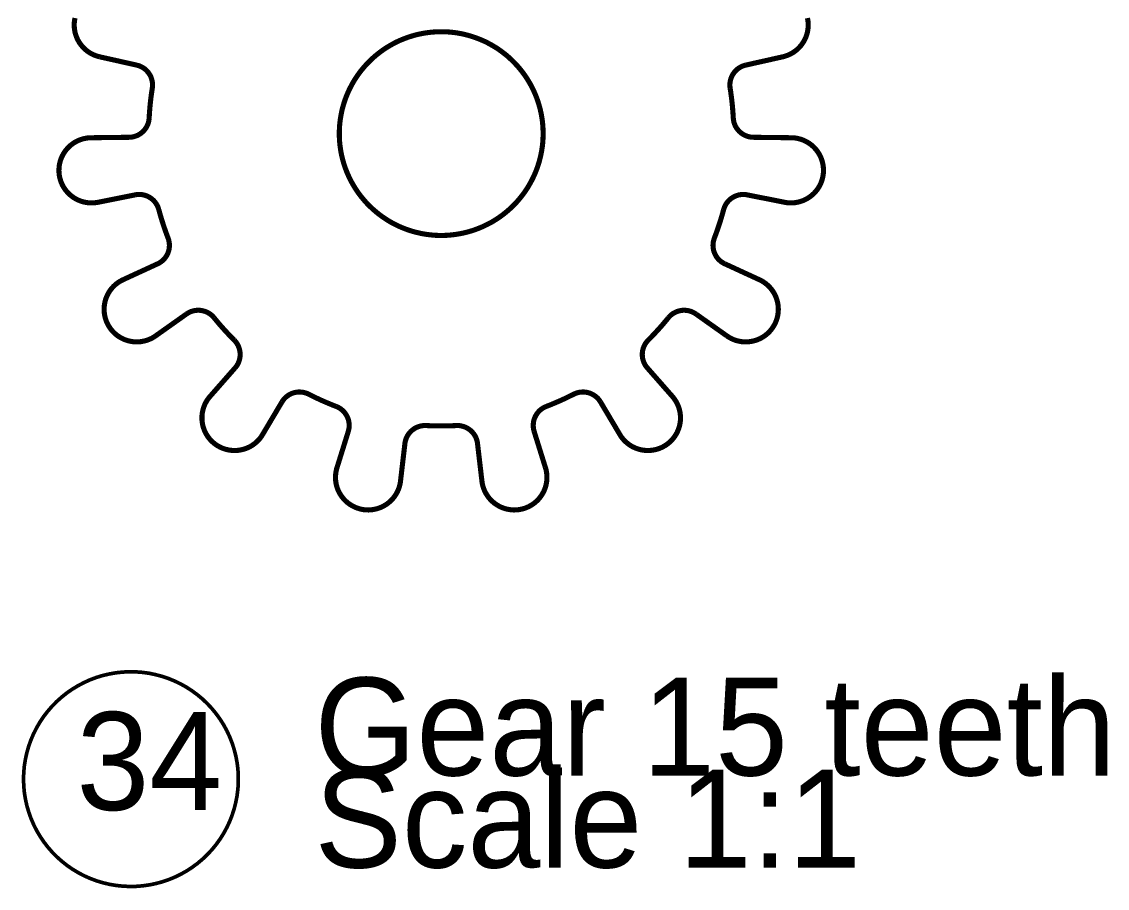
# Model space of a CAD drawing. Extents: x 0.4 to 23.1, y 0.4 to 16.1.
# Drawn here: x 5.412 to 7.509, y 9.805 to 11.479 of the extents above; entities that cross this region are included whole.
import ezdxf

# ---------------------------------------------------------------- set-up
doc = ezdxf.new("R2010")
doc.units = 0
doc.layers.get('0').update_dxf_attribs({"linetype": 'CONTINUOUS'})

msp = doc.modelspace()

# ---------------------------------------------------------------- linework, layer by layer
at = {"color": 0, "const_width": 0.00985}
for points in [[(5.51481, 11.4862), (5.51432, 11.4837), (5.51394, 11.4812), (5.51361, 11.4787), (5.51346, 11.4762), (5.51335, 11.4737), (5.5134, 11.4711), (5.51351, 11.4686), (5.51372, 11.4661), (5.51406, 11.4636), (5.51443, 11.4611), (5.51497, 11.4587), (5.51557, 11.4562), (5.51633, 11.4538), (5.51714, 11.4514), (5.51801, 11.449), (5.51904, 11.4467), (5.52013, 11.4444), (5.52132, 11.4422), (5.52257, 11.44), (5.52393, 11.4379), (5.52539, 11.4358), (5.52692, 11.4338), (5.52854, 11.4319), (5.53017, 11.43), (5.53196, 11.4281), (5.53375, 11.4264), (5.53564, 11.4247), (5.5376, 11.4231), (5.53965, 11.4216), (5.54172, 11.4202), (5.54383, 11.4188), (5.54606, 11.4176), (5.54829, 11.4164), (5.55057, 11.4154), (5.5529, 11.4143), (5.55528, 11.4135), (5.55767, 11.4127), (5.56006, 11.4119), (5.5625, 11.4113)], [(6.88194, 11.4113), (6.88444, 11.4119), (6.88683, 11.4127), (6.88921, 11.4135), (6.8916, 11.4143), (6.89393, 11.4154), (6.89621, 11.4164), (6.89844, 11.4176), (6.90067, 11.4188), (6.90278, 11.4202), (6.90483, 11.4216), (6.90685, 11.4231), (6.90886, 11.4247), (6.91075, 11.4264), (6.91254, 11.4281), (6.91433, 11.43), (6.91601, 11.4319), (6.91758, 11.4338), (6.91911, 11.4358), (6.92057, 11.4379), (6.92193, 11.44), (6.92318, 11.4422), (6.92437, 11.4444), (6.92546, 11.4467), (6.92649, 11.449), (6.92736, 11.4514), (6.92817, 11.4538), (6.92893, 11.4562), (6.92953, 11.4587), (6.93001, 11.4611), (6.93044, 11.4636), (6.93078, 11.4661), (6.93099, 11.4686), (6.9311, 11.4711), (6.9311, 11.4737), (6.93104, 11.4762), (6.93088, 11.4787), (6.93056, 11.4812), (6.93018, 11.4837), (6.92969, 11.4862)], [(5.6339, 11.3953), (5.5625, 11.4113)], [(6.8106, 11.3953), (6.88194, 11.4113)], [(5.66417, 11.3508), (5.66439, 11.3528), (5.66461, 11.3548), (5.66465, 11.3569), (5.66461, 11.3589), (5.66444, 11.3609), (5.66417, 11.363), (5.66379, 11.365), (5.66331, 11.367), (5.66276, 11.3689), (5.66206, 11.3709), (5.66129, 11.3728), (5.66043, 11.3746), (5.65944, 11.3764), (5.65836, 11.3782), (5.65722, 11.3798), (5.65603, 11.3815), (5.65468, 11.383), (5.65326, 11.3846), (5.65181, 11.386), (5.65028, 11.3873), (5.64865, 11.3886), (5.64697, 11.3897), (5.64524, 11.3908), (5.64344, 11.3918), (5.64165, 11.3927), (5.63976, 11.3935), (5.63786, 11.3942), (5.6359, 11.3948), (5.6339, 11.3953)], [(6.8106, 11.3953), (6.8086, 11.3948), (6.80664, 11.3942), (6.80474, 11.3935), (6.80285, 11.3927), (6.80106, 11.3918), (6.79921, 11.3908), (6.79747, 11.3897), (6.79585, 11.3886), (6.79422, 11.3873), (6.79269, 11.386), (6.79124, 11.3846), (6.78982, 11.383), (6.78847, 11.3815), (6.78728, 11.3798), (6.78614, 11.3782), (6.78504, 11.3764), (6.78407, 11.3746), (6.78321, 11.3728), (6.78244, 11.3709), (6.78174, 11.3689), (6.78119, 11.367), (6.78071, 11.365), (6.78033, 11.363), (6.78006, 11.3609), (6.77989, 11.3589), (6.77983, 11.3569), (6.77989, 11.3548), (6.78006, 11.3528), (6.78033, 11.3508)], [(5.66417, 11.3508), (5.66308, 11.3436), (5.66206, 11.3364), (5.66118, 11.3292), (5.66038, 11.322), (5.65967, 11.3148), (5.65907, 11.3076), (5.65853, 11.3003), (5.6581, 11.2931)], [(6.7864, 11.2931), (6.78597, 11.3003), (6.78543, 11.3076), (6.78483, 11.3148), (6.78413, 11.322), (6.78331, 11.3292), (6.78239, 11.3364), (6.78142, 11.3436), (6.78033, 11.3508)], [(5.61925, 11.2558), (5.62131, 11.2559), (5.62332, 11.2561), (5.62532, 11.2563), (5.62733, 11.2567), (5.62935, 11.2573), (5.63129, 11.2579), (5.63319, 11.2586), (5.6351, 11.2593), (5.63693, 11.2602), (5.63872, 11.2612), (5.64046, 11.2623), (5.64214, 11.2635), (5.64372, 11.2648), (5.64529, 11.2661), (5.64675, 11.2675), (5.64817, 11.269), (5.64947, 11.2706), (5.65072, 11.2722), (5.65186, 11.2738), (5.65294, 11.2756), (5.65392, 11.2774), (5.65479, 11.2792), (5.65554, 11.2811), (5.65625, 11.283), (5.65679, 11.285), (5.65728, 11.287), (5.65767, 11.289), (5.65793, 11.291), (5.6581, 11.2931)], [(6.7864, 11.2931), (6.78657, 11.291), (6.78683, 11.289), (6.78722, 11.287), (6.78765, 11.285), (6.78825, 11.283), (6.78896, 11.2811), (6.78971, 11.2792), (6.79058, 11.2774), (6.79156, 11.2756), (6.79264, 11.2738), (6.79378, 11.2722), (6.79503, 11.2706), (6.79633, 11.269), (6.79775, 11.2675), (6.79921, 11.2661), (6.80078, 11.2648), (6.80236, 11.2635), (6.80404, 11.2623), (6.80578, 11.2612), (6.80757, 11.2602), (6.8094, 11.2593), (6.81131, 11.2586), (6.81321, 11.2579), (6.81515, 11.2573), (6.81717, 11.2567), (6.81917, 11.2563), (6.82118, 11.2561), (6.82319, 11.2559), (6.82525, 11.2558)], [(5.61925, 11.2558), (5.54611, 11.2549)], [(6.82525, 11.2558), (6.89839, 11.2549)], [(5.54611, 11.2549), (5.54357, 11.2549), (5.54101, 11.2547), (5.53851, 11.2544), (5.53603, 11.254), (5.53358, 11.2535), (5.53108, 11.2529), (5.52869, 11.2523), (5.52626, 11.2515), (5.5216, 11.2497), (5.51926, 11.2486), (5.51704, 11.2474), (5.51481, 11.2462), (5.51269, 11.2449), (5.51058, 11.2435), (5.50857, 11.242), (5.50657, 11.2404), (5.50467, 11.2388), (5.50282, 11.237), (5.50103, 11.2352), (5.49935, 11.2333), (5.49772, 11.2314), (5.49621, 11.2294), (5.49474, 11.2274), (5.49338, 11.2253), (5.49208, 11.2231), (5.49089, 11.2209), (5.48975, 11.2186), (5.48872, 11.2163), (5.48779, 11.2139), (5.48699, 11.2115), (5.48622, 11.2092), (5.48557, 11.2067), (5.4846, 11.2017), (5.48426, 11.1992), (5.48406, 11.1967), (5.48389, 11.1942), (5.48383, 11.1917), (5.48389, 11.1891), (5.48406, 11.1866), (5.48432, 11.1841), (5.48469, 11.1816), (5.48519, 11.1791), (5.48574, 11.1767), (5.48639, 11.1743), (5.48714, 11.1718), (5.48801, 11.1694), (5.48893, 11.1671), (5.48996, 11.1648), (5.4911, 11.1625), (5.49235, 11.1603), (5.49365, 11.1582), (5.49507, 11.1561), (5.49653, 11.154), (5.4981, 11.1521), (5.49972, 11.1501), (5.50146, 11.1483), (5.50325, 11.1465), (5.5051, 11.1448), (5.507, 11.1432), (5.509, 11.1416), (5.51107, 11.1401), (5.51313, 11.1387), (5.51531, 11.1374), (5.51753, 11.1362), (5.51981, 11.1351), (5.52208, 11.134), (5.52442, 11.1331), (5.52681, 11.1322), (5.52924, 11.1315), (5.53163, 11.1308), (5.53413, 11.1303), (5.53662, 11.1298), (5.53911, 11.1294), (5.54161, 11.1292), (5.54417, 11.129), (5.54665, 11.129), (5.54915, 11.129), (5.55171, 11.1291), (5.55419, 11.1294), (5.55669, 11.1297), (5.55919, 11.1302)], [(6.88531, 11.1302), (6.88775, 11.1297), (6.89031, 11.1294), (6.89279, 11.1291), (6.89529, 11.129), (6.89785, 11.129), (6.90033, 11.129), (6.90289, 11.1292), (6.90539, 11.1294), (6.90788, 11.1298), (6.91038, 11.1303), (6.91287, 11.1308), (6.91525, 11.1315), (6.91769, 11.1322), (6.92008, 11.1331), (6.92242, 11.134), (6.92469, 11.1351), (6.92697, 11.1362), (6.92919, 11.1374), (6.93137, 11.1387), (6.93343, 11.1401), (6.93549, 11.1416), (6.9375, 11.1432), (6.9394, 11.1448), (6.94125, 11.1465), (6.94303, 11.1483), (6.94476, 11.1501), (6.9464, 11.1521), (6.94797, 11.154), (6.94943, 11.1561), (6.95085, 11.1582), (6.95215, 11.1603), (6.9534, 11.1625), (6.95454, 11.1648), (6.95557, 11.1671), (6.95649, 11.1694), (6.95736, 11.1718), (6.95811, 11.1743), (6.95876, 11.1767), (6.95931, 11.1791), (6.95979, 11.1816), (6.96018, 11.1841), (6.96044, 11.1866), (6.96061, 11.1891), (6.96067, 11.1917), (6.96061, 11.1942), (6.96044, 11.1967), (6.96024, 11.1992), (6.9599, 11.2017), (6.95942, 11.2042), (6.95888, 11.2067), (6.95828, 11.2092), (6.95751, 11.2115), (6.95671, 11.2139), (6.95578, 11.2163), (6.95475, 11.2186), (6.95361, 11.2209), (6.95242, 11.2231), (6.95111, 11.2253), (6.94976, 11.2274), (6.94829, 11.2294), (6.94678, 11.2314), (6.94515, 11.2333), (6.94347, 11.2352), (6.94168, 11.237), (6.93983, 11.2388), (6.93793, 11.2404), (6.93593, 11.242), (6.93392, 11.2435), (6.93181, 11.2449), (6.92969, 11.2462), (6.92746, 11.2474), (6.92524, 11.2486), (6.9229, 11.2497), (6.91824, 11.2515), (6.91581, 11.2523), (6.91342, 11.2529), (6.91092, 11.2535), (6.90847, 11.254), (6.90597, 11.2544), (6.90343, 11.2547), (6.90093, 11.2549), (6.89839, 11.2549)], [(5.63097, 11.1445), (5.55919, 11.1302)], [(5.67671, 11.1162), (5.67611, 11.1181), (5.6754, 11.1201), (5.67464, 11.122), (5.67378, 11.1238), (5.67279, 11.1256), (5.67171, 11.1273), (5.67057, 11.129), (5.66932, 11.1306), (5.66803, 11.1322), (5.66661, 11.1337), (5.66515, 11.1351), (5.66357, 11.1364), (5.66194, 11.1377), (5.66026, 11.1388), (5.65853, 11.1399), (5.65674, 11.1409), (5.65489, 11.1418), (5.65306, 11.1426), (5.6511, 11.1433), (5.64914, 11.1439), (5.64719, 11.1444), (5.64518, 11.1448), (5.64312, 11.1451), (5.64111, 11.1452), (5.63906, 11.1453), (5.63699, 11.1453), (5.63499, 11.1451), (5.63297, 11.1449), (5.63097, 11.1445)], [(6.81353, 11.1445), (6.81153, 11.1449), (6.80951, 11.1451), (6.80751, 11.1453), (6.80544, 11.1453), (6.80339, 11.1452), (6.80138, 11.1451), (6.79932, 11.1448), (6.79731, 11.1444), (6.79536, 11.1439), (6.7934, 11.1433), (6.79144, 11.1426), (6.78961, 11.1418), (6.78776, 11.1409), (6.78597, 11.1399), (6.78424, 11.1388), (6.78256, 11.1377), (6.78093, 11.1364), (6.77935, 11.1351), (6.77789, 11.1337), (6.77647, 11.1322), (6.77518, 11.1306), (6.77393, 11.129), (6.77279, 11.1273), (6.77171, 11.1256), (6.77072, 11.1238), (6.76986, 11.122), (6.7691, 11.1201), (6.76839, 11.1181), (6.76779, 11.1162)], [(6.81353, 11.1445), (6.88531, 11.1302)], [(5.67671, 11.1162), (5.6786, 11.1092), (5.68067, 11.1022), (5.68272, 11.0953), (5.68494, 11.0884), (5.68722, 11.0815), (5.68961, 11.0746), (5.69206, 11.0678), (5.69461, 11.061)], [(6.74989, 11.061), (6.75244, 11.0678), (6.75489, 11.0746), (6.75726, 11.0815), (6.75956, 11.0884), (6.76178, 11.0953), (6.76383, 11.1022), (6.7659, 11.1092), (6.76779, 11.1162)], [(5.67426, 11.0112), (5.67611, 11.012), (5.6779, 11.0131), (5.67964, 11.0142), (5.68132, 11.0153), (5.68446, 11.0179), (5.68593, 11.0194), (5.68733, 11.0208), (5.68864, 11.0224), (5.68983, 11.024), (5.69103, 11.0257), (5.69206, 11.0275), (5.69303, 11.0293), (5.6939, 11.0311), (5.69467, 11.033), (5.69536, 11.0349), (5.6959, 11.0369), (5.6964, 11.0389), (5.69672, 11.0409), (5.697, 11.0429), (5.69715, 11.045), (5.69721, 11.047), (5.69715, 11.049), (5.697, 11.0511), (5.69672, 11.0531), (5.69635, 11.0551), (5.69586, 11.0571), (5.69532, 11.0591), (5.69461, 11.061)], [(6.74989, 11.061), (6.74918, 11.0591), (6.74864, 11.0571), (6.74815, 11.0551), (6.74778, 11.0531), (6.7475, 11.0511), (6.74735, 11.049), (6.74729, 11.047), (6.74735, 11.045), (6.7475, 11.0429), (6.74772, 11.0409), (6.7481, 11.0389), (6.74858, 11.0369), (6.74914, 11.0349), (6.74983, 11.033), (6.7506, 11.0311), (6.75146, 11.0293), (6.75244, 11.0275), (6.75347, 11.0257), (6.75461, 11.024), (6.75586, 11.0224), (6.75717, 11.0208), (6.75857, 11.0194), (6.76004, 11.0179), (6.76156, 11.0166), (6.76318, 11.0153), (6.76486, 11.0142), (6.7666, 11.0131), (6.76839, 11.012), (6.77024, 11.0112)], [(5.67426, 11.0112), (5.60781, 10.9806)], [(6.77024, 11.0112), (6.83669, 10.9806)], [(5.60781, 10.9806), (5.60553, 10.9795), (5.60331, 10.9783), (5.60113, 10.9771), (5.59901, 10.9757), (5.59694, 10.9742), (5.59494, 10.9727), (5.59299, 10.9711), (5.5911, 10.9694), (5.58931, 10.9677), (5.58757, 10.9658), (5.58589, 10.9639), (5.58431, 10.962), (5.58279, 10.9599), (5.58138, 10.9578), (5.58003, 10.9557), (5.57878, 10.9535), (5.57764, 10.9513), (5.57656, 10.949), (5.57557, 10.9467), (5.57465, 10.9443), (5.57389, 10.9419), (5.57319, 10.9395), (5.5726, 10.937), (5.5721, 10.9345), (5.57172, 10.932), (5.5714, 10.9295), (5.57124, 10.927), (5.57113, 10.9245), (5.57113, 10.922), (5.57124, 10.9194), (5.57146, 10.9169), (5.57172, 10.9144), (5.57215, 10.9119), (5.57264, 10.9094), (5.57329, 10.907), (5.574, 10.9046), (5.57476, 10.9022), (5.57568, 10.8998), (5.57667, 10.8975), (5.57775, 10.8952), (5.57894, 10.893), (5.58018, 10.8908), (5.58154, 10.8887), (5.58296, 10.8866), (5.58447, 10.8846), (5.5861, 10.8826), (5.58778, 10.8807), (5.58951, 10.8789), (5.59131, 10.8771), (5.59321, 10.8755), (5.59517, 10.8739), (5.59717, 10.8723), (5.59928, 10.8709), (5.6014, 10.8696), (5.60357, 10.8683), (5.60579, 10.8671), (5.60807, 10.866), (5.6104, 10.865), (5.61274, 10.8641), (5.61513, 10.8633), (5.61757, 10.8626), (5.62001, 10.862), (5.6225, 10.8615), (5.625, 10.8611), (5.6275, 10.8607), (5.62999, 10.8605), (5.63254, 10.8604), (5.63504, 10.8604), (5.63758, 10.8605), (5.64008, 10.8607), (5.64264, 10.8609), (5.64507, 10.8614), (5.64757, 10.8619), (5.65001, 10.8625), (5.65246, 10.8631), (5.65483, 10.8639), (5.65722, 10.8648), (5.65956, 10.8658), (5.66183, 10.8668), (5.66411, 10.868), (5.66629, 10.8693), (5.6684, 10.8706), (5.67051, 10.872)], [(6.77399, 10.872), (6.77604, 10.8706), (6.77821, 10.8693), (6.78039, 10.868), (6.78267, 10.8668), (6.78494, 10.8658), (6.78728, 10.8648), (6.78965, 10.8639), (6.79204, 10.8631), (6.79449, 10.8625), (6.79693, 10.8619), (6.79943, 10.8614), (6.80186, 10.8609), (6.80442, 10.8607), (6.80692, 10.8605), (6.80946, 10.8604), (6.81196, 10.8604), (6.81451, 10.8605), (6.817, 10.8607), (6.8195, 10.8611), (6.822, 10.8615), (6.82449, 10.862), (6.82693, 10.8626), (6.82932, 10.8633), (6.83176, 10.8641), (6.8341, 10.865), (6.83643, 10.866), (6.83871, 10.8671), (6.84093, 10.8683), (6.84526, 10.8709), (6.84733, 10.8723), (6.84933, 10.8739), (6.85129, 10.8755), (6.85319, 10.8771), (6.85499, 10.8789), (6.85672, 10.8807), (6.8584, 10.8826), (6.86003, 10.8846), (6.86154, 10.8866), (6.86296, 10.8887), (6.86431, 10.8908), (6.86556, 10.893), (6.86675, 10.8952), (6.86783, 10.8975), (6.86882, 10.8998), (6.86974, 10.9022), (6.8705, 10.9046), (6.87121, 10.907), (6.87185, 10.9094), (6.87235, 10.9119), (6.87272, 10.9144), (6.87304, 10.9169), (6.87326, 10.9194), (6.87337, 10.922), (6.87337, 10.9245), (6.87326, 10.927), (6.8731, 10.9295), (6.87278, 10.932), (6.8724, 10.9345), (6.8719, 10.937), (6.87131, 10.9395), (6.87061, 10.9419), (6.86979, 10.9443), (6.86893, 10.9467), (6.86794, 10.949), (6.86686, 10.9513), (6.86572, 10.9535), (6.86447, 10.9557), (6.86312, 10.9578), (6.86171, 10.9599), (6.86019, 10.962), (6.85861, 10.9639), (6.85693, 10.9658), (6.85519, 10.9677), (6.8534, 10.9694), (6.85151, 10.9711), (6.84956, 10.9727), (6.84754, 10.9742), (6.84549, 10.9757), (6.84337, 10.9771), (6.84119, 10.9783), (6.83897, 10.9795), (6.83669, 10.9806)], [(5.78353, 10.907), (5.78222, 10.9085), (5.78082, 10.91), (5.77935, 10.9114), (5.77778, 10.9127), (5.77615, 10.914), (5.77447, 10.9152), (5.77274, 10.9162), (5.77094, 10.9172), (5.7691, 10.9181), (5.76719, 10.9189), (5.76531, 10.9195), (5.76335, 10.9201), (5.76133, 10.9206), (5.75933, 10.921), (5.75732, 10.9213), (5.75526, 10.9215), (5.75325, 10.9216), (5.75119, 10.9215), (5.74914, 10.9213), (5.74713, 10.9211), (5.74511, 10.9207), (5.74311, 10.9203), (5.74115, 10.9197), (5.73921, 10.9191), (5.73731, 10.9183), (5.73546, 10.9174), (5.73367, 10.9164), (5.73193, 10.9154), (5.73019, 10.9143)], [(6.71431, 10.9143), (6.71257, 10.9154), (6.71083, 10.9164), (6.70904, 10.9174), (6.70714, 10.9183), (6.70529, 10.9191), (6.70335, 10.9197), (6.70139, 10.9203), (6.69938, 10.9207), (6.69738, 10.9211), (6.69536, 10.9213), (6.69331, 10.9215), (6.69125, 10.9216), (6.68924, 10.9215), (6.68718, 10.9213), (6.68517, 10.921), (6.68317, 10.9206), (6.68115, 10.9201), (6.67919, 10.9195), (6.67731, 10.9189), (6.6754, 10.9181), (6.67356, 10.9172), (6.67176, 10.9162), (6.67003, 10.9152), (6.66835, 10.914), (6.66672, 10.9127), (6.66515, 10.9114), (6.66368, 10.91), (6.66228, 10.9085), (6.66092, 10.907)], [(5.73019, 10.9143), (5.67051, 10.872)], [(5.78353, 10.907), (5.78814, 10.9014), (5.79281, 10.8958), (5.79758, 10.8903), (5.8024, 10.8849), (5.80729, 10.8796), (5.81222, 10.8742), (5.81728, 10.869), (5.82238, 10.8639)], [(6.62213, 10.8639), (6.62722, 10.869), (6.63226, 10.8742), (6.63721, 10.8796), (6.64208, 10.8849), (6.64692, 10.8903), (6.65164, 10.8958), (6.65636, 10.9014), (6.66092, 10.907)], [(6.71431, 10.9143), (6.77399, 10.872)], [(5.82406, 10.8101), (5.82536, 10.8116), (5.82661, 10.8133), (5.82775, 10.8149), (5.82878, 10.8167), (5.82975, 10.8185), (5.83062, 10.8204), (5.83138, 10.8223), (5.83203, 10.8242), (5.83257, 10.8262), (5.83306, 10.8281), (5.83344, 10.8302), (5.83365, 10.8322), (5.83382, 10.8342), (5.83388, 10.8363), (5.83382, 10.8383), (5.83361, 10.8403), (5.83333, 10.8424), (5.83296, 10.8444), (5.83247, 10.8464), (5.83192, 10.8483), (5.83122, 10.8503), (5.8304, 10.8522), (5.82954, 10.854), (5.82856, 10.8558), (5.82747, 10.8575), (5.82633, 10.8592), (5.82508, 10.8608), (5.82379, 10.8624), (5.82238, 10.8639)], [(6.62213, 10.8639), (6.62071, 10.8624), (6.61942, 10.8608), (6.61817, 10.8592), (6.61703, 10.8575), (6.61594, 10.8558), (6.61496, 10.854), (6.61404, 10.8522), (6.61328, 10.8503), (6.61257, 10.8483), (6.61203, 10.8464), (6.61154, 10.8444), (6.61111, 10.8424), (6.61089, 10.8403), (6.61068, 10.8383), (6.61062, 10.8363), (6.61068, 10.8342), (6.61083, 10.8322), (6.61106, 10.8302), (6.61143, 10.8281), (6.61193, 10.8262), (6.61247, 10.8242), (6.61312, 10.8223), (6.61388, 10.8204), (6.61475, 10.8185), (6.61572, 10.8167), (6.61675, 10.8149), (6.61789, 10.8133), (6.61914, 10.8116), (6.62044, 10.8101)], [(5.82406, 10.8101), (5.77576, 10.7551)], [(6.62044, 10.8101), (6.66872, 10.7551)], [(5.77576, 10.7551), (5.77414, 10.7532), (5.77257, 10.7512), (5.77111, 10.7491), (5.76969, 10.747), (5.76839, 10.7448), (5.76719, 10.7426), (5.76606, 10.7404), (5.76503, 10.7381), (5.76411, 10.7357), (5.76329, 10.7333), (5.76253, 10.731), (5.76188, 10.7285), (5.76133, 10.726), (5.76085, 10.7236), (5.76053, 10.721), (5.76025, 10.7185), (5.76014, 10.716), (5.7601, 10.7135), (5.76014, 10.711), (5.76025, 10.7084), (5.76053, 10.7059), (5.7609, 10.7034), (5.76133, 10.701), (5.76188, 10.6985), (5.76253, 10.6961), (5.76329, 10.6936), (5.76417, 10.6913), (5.76508, 10.6889), (5.76611, 10.6866), (5.76725, 10.6843), (5.76844, 10.6821), (5.76975, 10.68), (5.77115, 10.6778), (5.77263, 10.6758), (5.77414, 10.6738), (5.77576, 10.6719), (5.7775, 10.67), (5.77929, 10.6682), (5.78114, 10.6665), (5.78304, 10.6649), (5.78504, 10.6633), (5.78706, 10.6618), (5.78917, 10.6604), (5.79135, 10.6591), (5.79351, 10.6579), (5.79579, 10.6567), (5.79807, 10.6557), (5.8004, 10.6547), (5.80279, 10.6539), (5.80518, 10.6531), (5.80761, 10.6525), (5.81011, 10.6519), (5.81256, 10.6514), (5.81506, 10.651), (5.8176, 10.6508), (5.8201, 10.6506), (5.82264, 10.6505), (5.82514, 10.6506), (5.82769, 10.6507), (5.83018, 10.6509), (5.83268, 10.6513), (5.83518, 10.6517), (5.83768, 10.6522), (5.84006, 10.6529), (5.8425, 10.6536), (5.84489, 10.6544), (5.84722, 10.6553), (5.84956, 10.6564), (5.85183, 10.6574), (5.85406, 10.6586), (5.85622, 10.6599), (5.85835, 10.6613), (5.8604, 10.6628), (5.86242, 10.6643), (5.86436, 10.666), (5.86621, 10.6676), (5.868, 10.6694), (5.86974, 10.6712), (5.87142, 10.6731), (5.87299, 10.6751), (5.87451, 10.6771), (5.87592, 10.6793), (5.87722, 10.6814)], [(5.96625, 10.7593), (5.96442, 10.7602), (5.96251, 10.761), (5.96061, 10.7617), (5.95865, 10.7622), (5.95665, 10.7627), (5.95464, 10.7631), (5.95264, 10.7633), (5.95057, 10.7635), (5.94851, 10.7636), (5.9465, 10.7636), (5.94444, 10.7634), (5.94243, 10.7631), (5.94043, 10.7628), (5.93842, 10.7623), (5.93647, 10.7617), (5.93451, 10.7611), (5.93083, 10.7594), (5.92899, 10.7585), (5.92725, 10.7574), (5.92557, 10.7562), (5.92393, 10.755), (5.92236, 10.7537), (5.92085, 10.7523), (5.91943, 10.7509), (5.91808, 10.7493), (5.91683, 10.7477), (5.91564, 10.746), (5.91456, 10.7443)], [(5.96625, 10.7593), (5.97928, 10.7529), (5.98583, 10.7498), (5.99246, 10.7468), (5.99914, 10.7439), (6.00581, 10.7411), (6.01247, 10.7383), (6.01926, 10.7357)], [(6.42524, 10.7357), (6.43201, 10.7383), (6.43869, 10.7411), (6.44536, 10.7439), (6.45204, 10.7468), (6.45865, 10.7498), (6.46522, 10.7529), (6.47825, 10.7593)], [(6.52994, 10.7443), (6.52886, 10.746), (6.52767, 10.7477), (6.52642, 10.7493), (6.52507, 10.7509), (6.52365, 10.7523), (6.52214, 10.7537), (6.52056, 10.755), (6.51893, 10.7562), (6.51725, 10.7574), (6.51551, 10.7585), (6.51367, 10.7594), (6.50999, 10.7611), (6.50803, 10.7617), (6.50608, 10.7623), (6.50407, 10.7628), (6.50206, 10.7631), (6.50006, 10.7634), (6.49799, 10.7636), (6.49593, 10.7636), (6.49393, 10.7635), (6.49186, 10.7633), (6.48986, 10.7631), (6.48785, 10.7627), (6.48583, 10.7622), (6.48389, 10.7617), (6.48199, 10.761), (6.48008, 10.7602), (6.47825, 10.7593)], [(6.56728, 10.6814), (6.56858, 10.6793), (6.56999, 10.6771), (6.5715, 10.6751), (6.57308, 10.6731), (6.57476, 10.6712), (6.5765, 10.6694), (6.57829, 10.6676), (6.58014, 10.666), (6.58208, 10.6643), (6.5841, 10.6628), (6.58615, 10.6613), (6.58826, 10.6599), (6.59044, 10.6586), (6.59267, 10.6574), (6.59494, 10.6564), (6.59722, 10.6553), (6.59961, 10.6544), (6.602, 10.6536), (6.60439, 10.6529), (6.60682, 10.6522), (6.60932, 10.6517), (6.61182, 10.6513), (6.61431, 10.6509), (6.61681, 10.6507), (6.61936, 10.6506), (6.62185, 10.6505), (6.6244, 10.6506), (6.6269, 10.6508), (6.62944, 10.651), (6.63194, 10.6514), (6.63439, 10.6519), (6.63688, 10.6525), (6.63932, 10.6531), (6.64171, 10.6539), (6.6441, 10.6547), (6.64643, 10.6557), (6.64871, 10.6567), (6.65099, 10.6579), (6.65315, 10.6591), (6.65533, 10.6604), (6.65744, 10.6618), (6.65944, 10.6633), (6.66146, 10.6649), (6.66336, 10.6665), (6.66521, 10.6682), (6.66699, 10.67), (6.66872, 10.6719), (6.67036, 10.6738), (6.67188, 10.6758), (6.67333, 10.6778), (6.67475, 10.68), (6.67606, 10.6821), (6.67725, 10.6843), (6.67839, 10.6866), (6.67942, 10.6889), (6.68033, 10.6913), (6.68121, 10.6936), (6.68197, 10.6961), (6.68261, 10.6985), (6.68317, 10.701), (6.6836, 10.7034), (6.68397, 10.7059), (6.68425, 10.7084), (6.68435, 10.711), (6.6844, 10.7135), (6.68435, 10.716), (6.68425, 10.7185), (6.68397, 10.721), (6.68365, 10.7236), (6.68317, 10.726), (6.68261, 10.7285), (6.68197, 10.731), (6.68121, 10.7333), (6.68039, 10.7357), (6.67844, 10.7404), (6.67731, 10.7426), (6.67611, 10.7448), (6.67475, 10.747), (6.67339, 10.7491), (6.67193, 10.7512), (6.67036, 10.7532), (6.66872, 10.7551)], [(5.91456, 10.7443), (5.87722, 10.6814)], [(6.04269, 10.6872), (6.04324, 10.6892), (6.04372, 10.6912), (6.04406, 10.6932), (6.04432, 10.6953), (6.04443, 10.6973), (6.04449, 10.6993), (6.04438, 10.7014), (6.04422, 10.7034), (6.04394, 10.7055), (6.04357, 10.7075), (6.04308, 10.7094), (6.04249, 10.7114), (6.04178, 10.7133), (6.04096, 10.7152), (6.0401, 10.717), (6.03911, 10.7188), (6.03803, 10.7205), (6.03689, 10.7222), (6.03564, 10.7238), (6.03429, 10.7254), (6.03288, 10.7269), (6.03142, 10.7283), (6.02983, 10.7296), (6.02821, 10.7308), (6.02653, 10.732), (6.02479, 10.7331), (6.023, 10.7341), (6.02115, 10.7349), (6.01926, 10.7357)], [(6.42524, 10.7357), (6.42333, 10.7349), (6.4215, 10.7341), (6.41971, 10.7331), (6.41797, 10.732), (6.41629, 10.7308), (6.41465, 10.7296), (6.41308, 10.7283), (6.41162, 10.7269), (6.41021, 10.7254), (6.40886, 10.7238), (6.40761, 10.7222), (6.40647, 10.7205), (6.40539, 10.7188), (6.4044, 10.717), (6.40354, 10.7152), (6.40272, 10.7133), (6.40201, 10.7114), (6.40142, 10.7094), (6.40093, 10.7075), (6.40056, 10.7055), (6.40028, 10.7034), (6.40012, 10.7014), (6.40001, 10.6993), (6.40007, 10.6973), (6.40018, 10.6953), (6.40044, 10.6932), (6.40076, 10.6912), (6.40126, 10.6892), (6.40181, 10.6872)], [(6.52994, 10.7443), (6.56728, 10.6814)], [(6.19325, 10.6987), (6.19119, 10.6988), (6.18918, 10.6987), (6.18712, 10.6986), (6.18511, 10.6983), (6.18311, 10.6979), (6.1811, 10.6974), (6.17914, 10.6969), (6.17719, 10.6962), (6.17529, 10.6954), (6.17344, 10.6946), (6.17165, 10.6936), (6.16992, 10.6925), (6.16824, 10.6913), (6.16661, 10.6902), (6.16504, 10.6888), (6.16357, 10.6874), (6.16217, 10.6859), (6.16081, 10.6844), (6.15956, 10.6828), (6.15836, 10.6811), (6.15728, 10.6794), (6.15631, 10.6776), (6.15539, 10.6758), (6.15462, 10.6739), (6.15392, 10.6719), (6.15332, 10.67), (6.15278, 10.668), (6.1524, 10.666), (6.15213, 10.664)], [(6.19325, 10.6987), (6.20053, 10.6984), (6.20774, 10.6982), (6.215, 10.698), (6.22222, 10.698), (6.22949, 10.698), (6.23676, 10.6982), (6.24397, 10.6984), (6.25125, 10.6987)], [(6.29237, 10.664), (6.2921, 10.666), (6.29167, 10.668), (6.29118, 10.67), (6.29058, 10.6719), (6.28988, 10.6739), (6.28911, 10.6758), (6.28819, 10.6776), (6.28722, 10.6794), (6.28614, 10.6811), (6.28494, 10.6828), (6.28369, 10.6844), (6.28233, 10.6859), (6.28093, 10.6874), (6.27946, 10.6888), (6.27789, 10.6902), (6.27626, 10.6913), (6.27458, 10.6925), (6.27285, 10.6936), (6.27106, 10.6946), (6.26921, 10.6954), (6.26731, 10.6962), (6.26535, 10.6969), (6.2634, 10.6974), (6.26139, 10.6979), (6.25939, 10.6983), (6.25738, 10.6986), (6.25532, 10.6987), (6.25331, 10.6988), (6.25125, 10.6987)], [(6.04269, 10.6872), (6.02094, 10.6174)], [(6.40181, 10.6872), (6.42356, 10.6174)], [(6.15213, 10.664), (6.14361, 10.5913)], [(6.29237, 10.664), (6.30089, 10.5913)], [(6.02094, 10.6174), (6.02018, 10.615), (6.01958, 10.6125), (6.0191, 10.61), (6.01872, 10.6076), (6.01839, 10.6051), (6.01818, 10.6025), (6.01807, 10.6), (6.01807, 10.5975), (6.01818, 10.5949), (6.01833, 10.5924), (6.01867, 10.59), (6.01904, 10.5875), (6.01953, 10.585), (6.02013, 10.5825), (6.02083, 10.5801), (6.02165, 10.5777), (6.02251, 10.5753), (6.02349, 10.573), (6.02458, 10.5707), (6.02576, 10.5685), (6.02701, 10.5663), (6.02832, 10.5641), (6.02979, 10.5621), (6.03125, 10.5601), (6.0345, 10.5562), (6.03808, 10.5526), (6.03993, 10.5509), (6.04194, 10.5493), (6.04389, 10.5478), (6.04601, 10.5463), (6.04812, 10.545), (6.05029, 10.5437), (6.05251, 10.5425), (6.05479, 10.5414), (6.05713, 10.5404), (6.05946, 10.5394), (6.06185, 10.5387), (6.06429, 10.5379), (6.06674, 10.5373), (6.06917, 10.5368), (6.07167, 10.5363), (6.07417, 10.536), (6.07671, 10.5358), (6.07921, 10.5357), (6.08176, 10.5356), (6.08425, 10.5357), (6.08681, 10.5359), (6.08931, 10.5362), (6.09179, 10.5366), (6.09429, 10.5371), (6.09674, 10.5377), (6.09918, 10.5383), (6.10157, 10.5391), (6.10394, 10.54), (6.10628, 10.5409), (6.10856, 10.542), (6.11083, 10.5431), (6.11301, 10.5444), (6.11518, 10.5457), (6.11724, 10.5471), (6.11931, 10.5486), (6.12125, 10.5502), (6.12315, 10.5518), (6.125, 10.5535), (6.12679, 10.5553), (6.12847, 10.5572), (6.1301, 10.5591), (6.13167, 10.5611), (6.13314, 10.5632), (6.1345, 10.5653), (6.13579, 10.5675), (6.13699, 10.5697), (6.13813, 10.572), (6.13917, 10.5743), (6.14008, 10.5767), (6.1409, 10.579), (6.14165, 10.5814), (6.14285, 10.5863), (6.14328, 10.5888), (6.14361, 10.5913)], [(6.30089, 10.5913), (6.30122, 10.5888), (6.30165, 10.5863), (6.30285, 10.5814), (6.3036, 10.579), (6.30442, 10.5767), (6.30533, 10.5743), (6.30637, 10.572), (6.30751, 10.5697), (6.30871, 10.5675), (6.31, 10.5653), (6.31136, 10.5632), (6.31282, 10.5611), (6.3144, 10.5591), (6.31597, 10.5572), (6.31771, 10.5553), (6.31944, 10.5535), (6.32135, 10.5518), (6.32324, 10.5502), (6.32519, 10.5486), (6.32726, 10.5471), (6.32932, 10.5457), (6.33149, 10.5444), (6.33365, 10.5431), (6.33594, 10.542), (6.33822, 10.5409), (6.34056, 10.54), (6.34293, 10.5391), (6.34532, 10.5383), (6.34776, 10.5377), (6.35021, 10.5371), (6.35271, 10.5366), (6.35519, 10.5362), (6.35769, 10.5359), (6.36025, 10.5357), (6.36274, 10.5356), (6.36529, 10.5357), (6.36778, 10.5358), (6.37033, 10.536), (6.37283, 10.5363), (6.37532, 10.5368), (6.37776, 10.5373), (6.38021, 10.5379), (6.38265, 10.5387), (6.38504, 10.5394), (6.38737, 10.5404), (6.38971, 10.5414), (6.39199, 10.5425), (6.39421, 10.5437), (6.39638, 10.545), (6.39849, 10.5463), (6.40061, 10.5478), (6.40256, 10.5493), (6.40451, 10.5509), (6.40642, 10.5526), (6.41, 10.5562), (6.41162, 10.5581), (6.41319, 10.5601), (6.41471, 10.5621), (6.41613, 10.5641), (6.41749, 10.5663), (6.41872, 10.5685), (6.41992, 10.5707), (6.42101, 10.573), (6.42199, 10.5753), (6.42285, 10.5777), (6.42367, 10.5801), (6.42437, 10.5825), (6.42497, 10.585), (6.42546, 10.5875), (6.42583, 10.59), (6.42617, 10.5924), (6.42632, 10.5949), (6.42643, 10.5975), (6.42643, 10.6), (6.42632, 10.6025), (6.42611, 10.6051), (6.42578, 10.6076), (6.4254, 10.61), (6.42492, 10.6125), (6.42432, 10.615), (6.42356, 10.6174)]]:
    msp.add_lwpolyline(points, dxfattribs=at)
at = {"color": 0}
for points, const_width in [([(6.41911, 11.263), (6.419, 11.2681), (6.41883, 11.2732), (6.41851, 11.2784), (6.41803, 11.2835), (6.41743, 11.2886), (6.41667, 11.2937), (6.41581, 11.2988), (6.41476, 11.3039), (6.41368, 11.3089), (6.41238, 11.3139), (6.41103, 11.3188), (6.40944, 11.3238), (6.40782, 11.3287), (6.40603, 11.3335), (6.40414, 11.3383), (6.40207, 11.343), (6.3999, 11.3477), (6.39763, 11.3523), (6.39524, 11.3569), (6.39274, 11.3614), (6.39008, 11.3658), (6.38737, 11.3702), (6.3845, 11.3745), (6.38151, 11.3786), (6.37842, 11.3828), (6.37522, 11.3868), (6.3719, 11.3908), (6.36854, 11.3946), (6.36501, 11.3984), (6.36143, 11.4021), (6.35775, 11.4057), (6.35394, 11.4092), (6.3501, 11.4127), (6.34614, 11.4159), (6.34207, 11.4191), (6.33794, 11.4222), (6.33376, 11.4252), (6.32949, 11.4281), (6.32508, 11.4308), (6.32069, 11.4334), (6.31619, 11.4359), (6.31164, 11.4384), (6.30701, 11.4407), (6.30231, 11.4428), (6.29758, 11.4448), (6.29281, 11.4467), (6.28797, 11.4485), (6.2831, 11.4501), (6.27815, 11.4517), (6.27317, 11.4531), (6.26824, 11.4544), (6.26318, 11.4555), (6.25814, 11.4565), (6.25304, 11.4574), (6.24794, 11.4581), (6.24283, 11.4587), (6.23768, 11.4592), (6.23253, 11.4595), (6.22738, 11.4597), (6.22222, 11.4598), (6.21712, 11.4597), (6.21197, 11.4595), (6.20682, 11.4592), (6.20167, 11.4587), (6.19656, 11.4581), (6.19146, 11.4574), (6.18636, 11.4565), (6.18132, 11.4555), (6.17626, 11.4544), (6.17128, 11.4531), (6.16635, 11.4517), (6.1614, 11.4501), (6.15653, 11.4485), (6.15169, 11.4467), (6.14692, 11.4448), (6.14219, 11.4428), (6.13747, 11.4407), (6.13286, 11.4384), (6.12831, 11.4359), (6.12381, 11.4334), (6.11942, 11.4308), (6.11501, 11.4281), (6.11074, 11.4252), (6.10656, 11.4222), (6.10243, 11.4191), (6.09836, 11.4159), (6.0944, 11.4127), (6.09056, 11.4092), (6.08675, 11.4057), (6.08306, 11.4021), (6.07949, 11.3984), (6.07596, 11.3946), (6.0726, 11.3908), (6.06928, 11.3868), (6.06608, 11.3828), (6.06299, 11.3786), (6.06, 11.3745), (6.05713, 11.3702), (6.05442, 11.3658), (6.05176, 11.3614), (6.04926, 11.3569), (6.04688, 11.3523), (6.04454, 11.3477), (6.04243, 11.343), (6.04036, 11.3383), (6.03847, 11.3335), (6.03668, 11.3287), (6.03504, 11.3238), (6.03347, 11.3188), (6.03212, 11.3139), (6.03082, 11.3089), (6.02968, 11.3039), (6.02869, 11.2988), (6.02783, 11.2937), (6.02707, 11.2886), (6.02647, 11.2835), (6.02599, 11.2784), (6.02567, 11.2732), (6.02544, 11.2681), (6.02539, 11.263), (6.02544, 11.2578), (6.02567, 11.2527), (6.02599, 11.2475), (6.02647, 11.2423), (6.02707, 11.2372), (6.02783, 11.2322), (6.02869, 11.2271), (6.02968, 11.222), (6.03082, 11.217), (6.03212, 11.212), (6.03347, 11.207), (6.03504, 11.2022), (6.03668, 11.1972), (6.03847, 11.1924), (6.04036, 11.1876), (6.04243, 11.1829), (6.04454, 11.1782), (6.04688, 11.1736), (6.04926, 11.169), (6.05176, 11.1646), (6.05442, 11.1601), (6.05713, 11.1557), (6.06, 11.1515), (6.06299, 11.1472), (6.06608, 11.1431), (6.06928, 11.1391), (6.0726, 11.1351), (6.07596, 11.1312), (6.07949, 11.1274), (6.08306, 11.1237), (6.08675, 11.1202), (6.09056, 11.1166), (6.0944, 11.1133), (6.09836, 11.11), (6.10243, 11.1068), (6.10656, 11.1037), (6.11074, 11.1007), (6.11501, 11.0979), (6.11942, 11.0951), (6.12381, 11.0924), (6.12831, 11.09), (6.13286, 11.0876), (6.13747, 11.0853), (6.14219, 11.0831), (6.14692, 11.0811), (6.15169, 11.0792), (6.15653, 11.0774), (6.1614, 11.0757), (6.16635, 11.0742), (6.17128, 11.0728), (6.17626, 11.0716), (6.18132, 11.0704), (6.18636, 11.0694), (6.19146, 11.0685), (6.19656, 11.0678), (6.20167, 11.0672), (6.20682, 11.0667), (6.21197, 11.0663), (6.21712, 11.0662), (6.22222, 11.0661), (6.22738, 11.0662), (6.23253, 11.0663), (6.23768, 11.0667), (6.24283, 11.0672), (6.24794, 11.0678), (6.25304, 11.0685), (6.25814, 11.0694), (6.26318, 11.0704), (6.26824, 11.0716), (6.27317, 11.0728), (6.27815, 11.0742), (6.2831, 11.0757), (6.28797, 11.0774), (6.29281, 11.0792), (6.29758, 11.0811), (6.30231, 11.0831), (6.30701, 11.0853), (6.31164, 11.0876), (6.31619, 11.09), (6.32069, 11.0924), (6.32508, 11.0951), (6.32949, 11.0979), (6.33376, 11.1007), (6.33794, 11.1037), (6.34207, 11.1068), (6.34614, 11.11), (6.3501, 11.1133), (6.35394, 11.1166), (6.35775, 11.1202), (6.36143, 11.1237), (6.36501, 11.1274), (6.36854, 11.1312), (6.3719, 11.1351), (6.37522, 11.1391), (6.37842, 11.1431), (6.38151, 11.1472), (6.3845, 11.1515), (6.38737, 11.1557), (6.39008, 11.1601), (6.39274, 11.1646), (6.39524, 11.169), (6.39763, 11.1736), (6.3999, 11.1782), (6.40207, 11.1829), (6.40414, 11.1876), (6.40603, 11.1924), (6.40782, 11.1972), (6.40944, 11.2022), (6.41103, 11.207), (6.41238, 11.212), (6.41368, 11.217), (6.41476, 11.222), (6.41581, 11.2271), (6.41667, 11.2322), (6.41743, 11.2372), (6.41803, 11.2423), (6.41851, 11.2475), (6.41883, 11.2527), (6.419, 11.2578), (6.41911, 11.263)], 0.00985), ([(5.435, 9.92757), (5.44081, 9.91607), (5.44738, 9.90494), (5.45458, 9.89426), (5.46246, 9.884), (5.47092, 9.87429), (5.47999, 9.86513), (5.48964, 9.85656), (5.49972, 9.84853), (5.51036, 9.84119), (5.52143, 9.83453), (5.53288, 9.82856), (5.54465, 9.82335), (5.55675, 9.81885), (5.56912, 9.81511), (5.58171, 9.81218), (5.5944, 9.81), (5.60726, 9.80865), (5.62011, 9.80806), (5.63303, 9.80826), (5.64589, 9.80931), (5.65869, 9.81114), (5.67133, 9.81375), (5.68375, 9.81711), (5.69596, 9.82129), (5.7079, 9.82622), (5.71951, 9.83188), (5.73074, 9.83822), (5.74154, 9.84526), (5.7519, 9.85297), (5.76178, 9.86133), (5.77106, 9.87022), (5.77983, 9.87972), (5.78797, 9.88976), (5.79546, 9.90022), (5.80231, 9.91118), (5.80843, 9.92258), (5.81386, 9.93425), (5.81853, 9.94629), (5.82243, 9.95861), (5.82557, 9.97108), (5.82796, 9.98378), (5.82954, 9.99658), (5.83035, 10.0095), (5.83029, 10.0223), (5.82949, 10.0353), (5.82785, 10.0481), (5.82542, 10.0607), (5.82221, 10.0732), (5.81825, 10.0855), (5.81353, 10.0975), (5.80806, 10.1092), (5.80186, 10.1206), (5.79497, 10.1315), (5.78743, 10.1419), (5.77924, 10.1519), (5.77051, 10.1613), (5.76112, 10.1703), (5.75125, 10.1785), (5.74083, 10.1862), (5.73004, 10.1932), (5.71875, 10.1995), (5.70714, 10.2051), (5.69521, 10.21), (5.68294, 10.2141), (5.67046, 10.2174), (5.65782, 10.2201), (5.64507, 10.2218), (5.63217, 10.2228), (5.61931, 10.223), (5.60639, 10.2223), (5.59358, 10.2209), (5.58083, 10.2186), (5.56831, 10.2157), (5.55593, 10.2119), (5.54389, 10.2074), (5.53212, 10.202), (5.52072, 10.196), (5.50965, 10.1893), (5.49908, 10.182), (5.48899, 10.1739), (5.47939, 10.1653), (5.47038, 10.1561), (5.46192, 10.1463), (5.45404, 10.1361), (5.44689, 10.1253), (5.44043, 10.1142), (5.43463, 10.1027), (5.42958, 10.0908), (5.42529, 10.0786), (5.42176, 10.0662), (5.419, 10.0536), (5.41699, 10.0408), (5.41581, 10.028), (5.41547, 10.0151), (5.41585, 10.0022), (5.4171, 9.98931), (5.41917, 9.97661), (5.42193, 9.96397), (5.42557, 9.95161), (5.4299, 9.93946), (5.435, 9.92757)], 0.00708)]:
    msp.add_lwpolyline(points, close=True, dxfattribs=dict(at, const_width=const_width))

# ---------------------------------------------------------------- texts
for s, height, p in [('Gear 15 teeth', 0.189279, (5.97746, 10.0224)), ('34', 0.189294, (5.51772, 9.95579)), ('Scale 1:1', 0.189317, (5.97746, 9.8445))]:
    msp.add_text(s, height=height, dxfattribs=at).set_placement(p)

doc.saveas('drawing.dxf')
